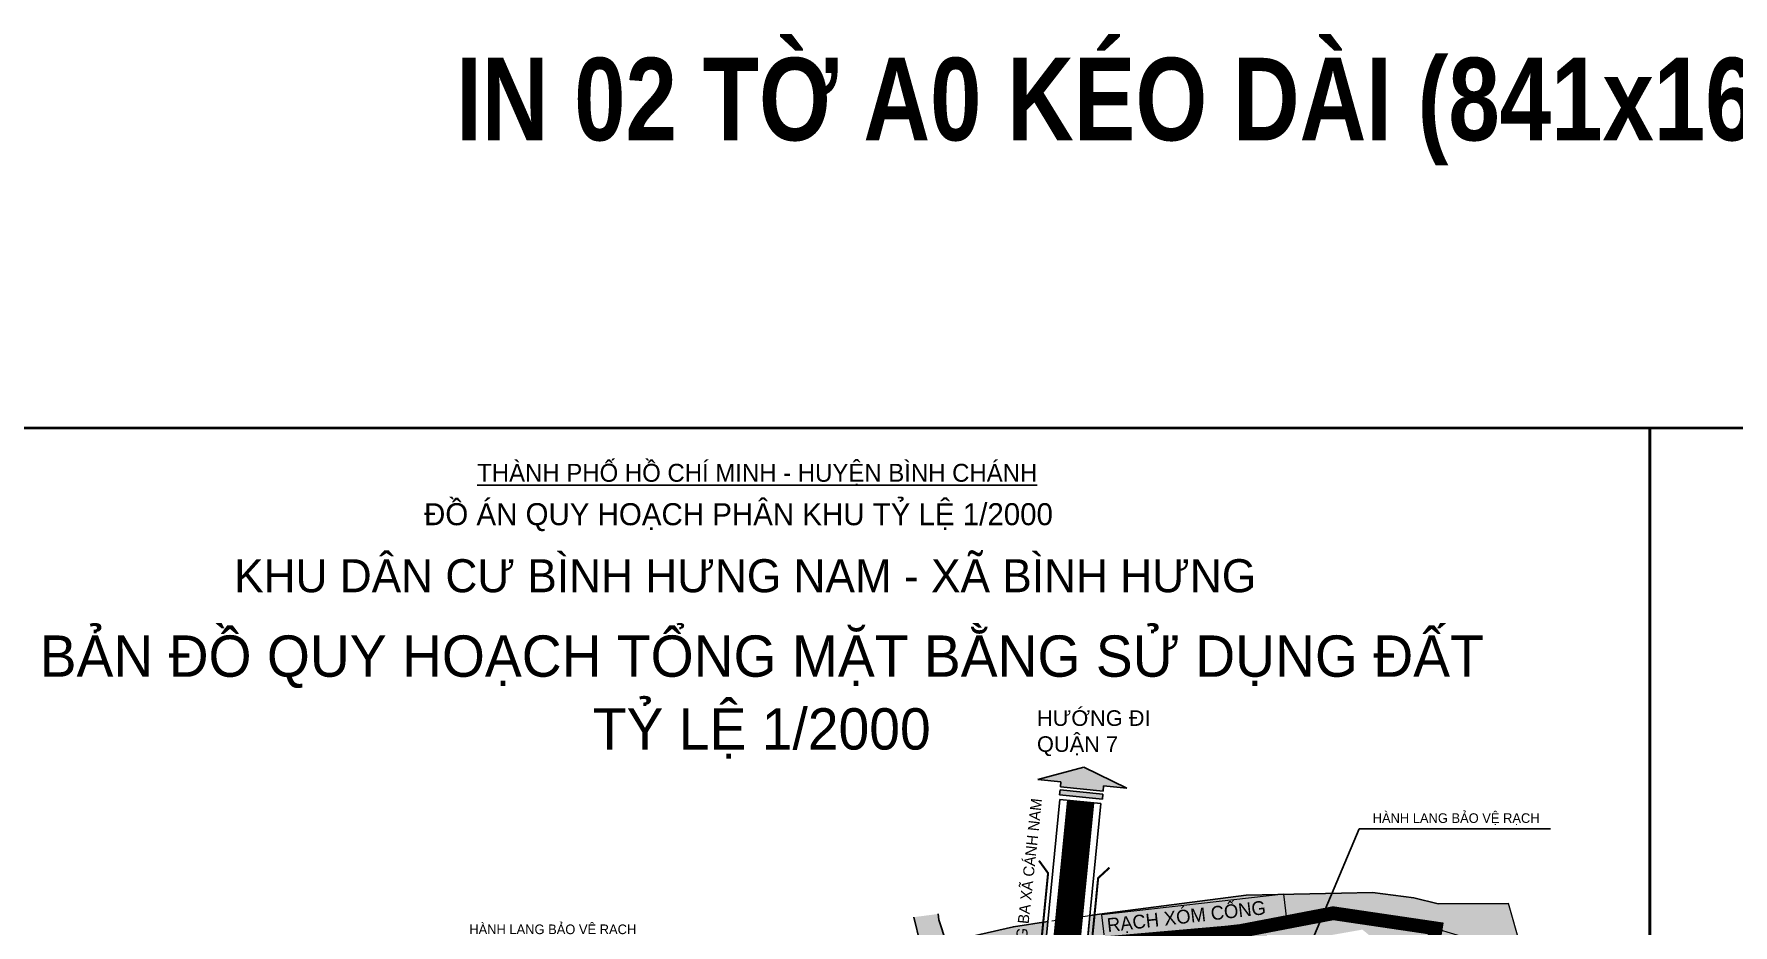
# Model space of a CAD drawing. Header units: metres. Extents: x 0 to 605536, y 0 to 1204694.
# Drawn here: x 599678 to 600911, y 1185237 to 1185884 of the extents above; entities that cross this region are included whole.
import ezdxf
from ezdxf.enums import TextEntityAlignment as Align

# ---------------------------------------------------------------- set-up
doc = ezdxf.new("R2010")
doc.units = ezdxf.units.M
doc.header["$LTSCALE"] = 10
doc.header["$MEASUREMENT"] = 0
for name, pattern in [('CENTER2', [1.125, 0.75, -0.125, 0.125, -0.125]), ('DASHED', [0.75, 0.5, -0.25]), ('HIDDEN2', [0.1875, 0.125, -0.0625])]:
    doc.linetypes.add(name, pattern=pattern)
doc.layers.get('0').update_dxf_attribs({"lineweight": 0})
for name, color, linetype, lineweight in [('H- DUONG', 8, 'Continuous', 5), ('Hien trang', 251, 'Continuous', 5), ('KHUNG 1', 7, 'Continuous', 5), ('LONG DUONG', 3, 'Continuous', 35)]:
    doc.layers.add(name, color=color, linetype=linetype, lineweight=lineweight)
for name, color, linetype in [('KICH THUOC', 7, 'Continuous'), ('KYHIEU', 3, 'Continuous'), ('LE DUONG', 6, 'Continuous'), ('MAT NUOC', 4, 'Continuous'), ('RANH QUY HOACH', 7, 'Continuous'), ('TEXT', 7, 'Continuous'), ('TIMDUONG', 252, 'HIDDEN2'), ('VIENSONG', 7, 'Continuous')]:
    doc.layers.add(name, color=color, linetype=linetype)
doc.styles.add('APTIMA', font='VAPTIMN.TTF')
doc.styles.add('FRANKO', font='VFRANKO.TTF')
doc.styles.add('STYLE3', font='VHELVEB.TTF', dxfattribs={"width": 0.8, "height": 200})

# ---------------------------------------------------------------- blocks, each defined once
blk = doc.blocks.new('gfd6758768')
at = {"layer": 'Hien trang', "linetype": 'Continuous'}
blk.add_line((600451.51, 1185244.56), (600416.79, 1185239.91), dxfattribs=at)
blk.add_lwpolyline([(600571.86, 1185259.07), (600557.87, 1185258.8), (600451.51, 1185244.56)], dxfattribs=at)
blk = doc.blocks.new('MUITEN')
h = blk.add_hatch(color=256)
h.paths.add_polyline_path([(445713.82, 1107969.48), (445704.37, 1107987.16), (445705.68, 1107977.46), (445703.53, 1107977.16), (445705.95, 1107959.33), (445708.11, 1107959.62), (445709.43, 1107949.91)])
h.paths.add_polyline_path([(445702.25, 1107976.99), (445700.17, 1107976.7), (445702.59, 1107958.87), (445704.67, 1107959.15)])
at = {"ltscale": 0.1}
for p, q in [((445705.68, 1107977.46), (445704.37, 1107987.16)), ((445704.37, 1107987.16), (445713.82, 1107969.48)), ((445700.17, 1107976.7), (445702.25, 1107976.99)), ((445702.59, 1107958.87), (445700.17, 1107976.7)), ((445702.25, 1107976.99), (445704.67, 1107959.15)), ((445703.53, 1107977.16), (445705.68, 1107977.46)), ((445705.95, 1107959.33), (445703.53, 1107977.16)), ((445713.82, 1107969.48), (445709.43, 1107949.91)), ((445704.67, 1107959.15), (445702.59, 1107958.87)), ((445708.11, 1107959.62), (445705.95, 1107959.33)), ((445709.43, 1107949.91), (445708.11, 1107959.62))]:
    blk.add_line(p, q, dxfattribs=at)

msp = doc.modelspace()

# ---------------------------------------------------------------- hatches: boundary and pattern name
at = {"layer": 'MAT NUOC'}
h = msp.add_hatch(dxfattribs=at)
h.set_pattern_fill('DASH', color=256, scale=15, style=0)
h.paths.add_polyline_path([(600756.81, 1185222.99), (600734.12, 1185222.77), (600695.61, 1185234.58), (600680.44, 1185141.83), (600684.49, 1185120.17), (600708.67, 1185071.53), (600735.49, 1185036.85), (600762.3, 1185002.17), (600867, 1184978.67), (600870.81, 1185017.44), (600838.8, 1185033.24), (600780.82, 1185045), (600744.68, 1185064.8), (600729.76, 1185078.31), (600709.56, 1185115.86), (600700.11, 1185140.28), (600717.13, 1185194.2), (600763.49, 1185199.35)])
h.paths.add_polyline_path([(600748.43, 1185252.65), (600697.37, 1185252.4), (600679.68, 1185256.7), (600649.55, 1185260.58), (600627.24, 1185260.15), (600557.87, 1185258.8), (600451.49, 1185245.03), (600444.54, 1185244.01), (600442.44, 1185222.65), (600551.48, 1185232.22), (600621.13, 1185245.58), (600643.6, 1185242.26), (600695.61, 1185234.58), (600734.12, 1185222.77), (600756.81, 1185222.99)])
h.paths.add_polyline_path([(600413.95, 1185239.49), (600389.03, 1185235.81), (600340.04, 1185224.69), (600334.89, 1185240.9), (600334.35, 1185245.06), (600316.66, 1185242.74), (600321.27, 1185223.8), (600327.02, 1185217.9), (600327.95, 1185209.34), (600170.79, 1185178.31), (600156.99, 1185177.14), (600108.16, 1185187.33), (600100.89, 1185168.52), (600105.31, 1185167.08), (600202.19, 1185160), (600231.32, 1185163.79), (600315.88, 1185187.88), (600376.56, 1185215.44), (600411.97, 1185219.31)])
h.paths.add_polyline_path([(600455.07, 1185226.33), (600587.47, 1185241.34), (600585.41, 1185259.5), (600453.01, 1185244.49)], flags=24)
h = msp.add_hatch(dxfattribs=at)
h.set_pattern_fill('DASH', color=256, scale=15, style=0)
h.paths.add_polyline_path([(600956.32, 1184814.03), (600937.14, 1184890.82), (600947.77, 1184960.54), (600762.3, 1185002.17), (600735.49, 1185036.85), (600708.67, 1185071.53), (600684.49, 1185120.17), (600680.44, 1185141.83), (600695.61, 1185234.58), (600643.6, 1185242.26), (600621.13, 1185245.58), (600551.48, 1185232.22), (600442.79, 1185222.68), (600442.44, 1185222.65), (600439.95, 1185197.31), (600443.11, 1185197.1), (600456.08, 1185193.33), (600506.98, 1185199), (600526.34, 1185207.33), (600534.51, 1185210.84), (600547.51, 1185216.99), (600570.56, 1185221.05), (600604.39, 1185227.01), (600642.34, 1185233.7), (600653.52, 1185224.43), (600657.17, 1185205.05), (600655.13, 1185182.94), (600660.47, 1185166.22), (600664.5, 1185122.68), (600676.8, 1185086.96), (600694.37, 1185061.95), (600708.7, 1185033.72), (600732.63, 1184999.65), (600768.11, 1184984.28), (600812.16, 1184975.51), (600852.65, 1184959.2), (600864.77, 1184956.08), (600889.43, 1184949.73), (600901.34, 1184935.49), (600911.36, 1184904.96), (600912.56, 1184868.51), (600911.43, 1184833.23), (600914.18, 1184828), (600926.89, 1184790.12), (600939.35, 1184756.48), (600976.75, 1184737.06), (600987.96, 1184732.02), (601002.62, 1184725.43), (601023.69, 1184725.07), (601036.56, 1184718.71), (601054.65, 1184704.68), (601073.87, 1184688), (601083.03, 1184680.85), (601095.84, 1184663.52), (601106.57, 1184648.99), (601115.89, 1184636.38), (601134.18, 1184567.45), (601132.16, 1184540.06), (601138.27, 1184509.08), (601136.18, 1184480.4), (601114.93, 1184414.17), (601106.84, 1184395.66), (601088.45, 1184358.91), (601079.7, 1184354.55), (601031.5, 1184270.84), (601011.89, 1184225.99), (600974.74, 1184171.24), (600959.9, 1184147.4), (600990.34, 1184144.4), (600998.27, 1184158.66), (601009.91, 1184179.37), (601012, 1184181.57), (601020.29, 1184192.37), (601026.07, 1184200.76), (601029.49, 1184206.48), (601033.03, 1184213.55), (601038.5, 1184223.77), (601042.35, 1184230.75), (601047.82, 1184240.55), (601055.06, 1184253.06), (601060.16, 1184260.99), (601065.49, 1184267.71), (601072.68, 1184276.87), (601077.35, 1184284.47), (601087.82, 1184302.19), (601097.38, 1184318.29), (601108.28, 1184336.18), (601115.11, 1184348.3), (601122.04, 1184361.65), (601129.7, 1184381.1), (601137.36, 1184400.56), (601143.82, 1184413.24), (601147.69, 1184425.08), (601167.41, 1184488.48), (601173.05, 1184495.41), (601184.4, 1184500.28), (601163.52, 1184581.77), (601127.07, 1184664.31), (601079.11, 1184725.74), (601004.29, 1184758.37)])

# ---------------------------------------------------------------- linework, layer by layer
for points in [[(600748.43, 1185252.65), (600697.37, 1185252.4), (600679.68, 1185256.7), (600649.55, 1185260.58), (600627.24, 1185260.15), (600557.87, 1185258.8), (600451.49, 1185245.03), (600444.54, 1185244.01), (600442.44, 1185222.65), (600551.48, 1185232.22), (600621.13, 1185245.58), (600643.6, 1185242.26), (600695.61, 1185234.58), (600734.12, 1185222.77), (600756.81, 1185222.99), (600748.43, 1185252.65)], [(600455.07, 1185226.33), (600587.47, 1185241.34), (600585.41, 1185259.5), (600453.01, 1185244.49)]]:
    msp.add_lwpolyline(points, close=True)
at = {"layer": 'H- DUONG', "linetype": 'DASHED', "ltscale": 5, "const_width": 18}
msp.add_lwpolyline([(600437.62, 1185326.81), (600427.2, 1185220.98), (600406.93, 1185015.11), (600377.5, 1184716.21), (600375.24, 1184693.32)], dxfattribs=at)
at = {"layer": 'KHUNG 1', "color": 1, "linetype": 'Continuous', "const_width": 2}
for points in [[(600850.99, 1185598.06), (599250.99, 1185598.06), (599250.99, 1182421.69), (600850.99, 1182421.69)], [(600850.99, 1185598.06), (602450.99, 1185598.06), (602450.99, 1182421.69), (600850.99, 1182421.69)]]:
    msp.add_lwpolyline(points, close=True, dxfattribs=at)
at = {"layer": 'KICH THUOC'}
for p, q in [((600597.22, 1185205.44), (600639.99, 1185306.84)), ((600639.99, 1185306.84), (600778.98, 1185306.84))]:
    msp.add_line(p, q, dxfattribs=at)
at = {"layer": 'LE DUONG'}
for p, q in [((600422.7, 1185328.28), (600406.41, 1185162.88)), ((600452.55, 1185325.3), (600422.69, 1185328.24))]:
    msp.add_line(p, q, dxfattribs=at)
msp.add_lwpolyline([(600452.55, 1185325.34), (600437.25, 1185169.99)], dxfattribs=at)
at = {"layer": 'LONG DUONG', "color": 7}
for p, q in [((600428.66, 1185327.65), (600397.97, 1185015.99)), ((600446.58, 1185325.88), (600415.89, 1185014.23))]:
    msp.add_line(p, q, dxfattribs=at)
at = {"layer": 'MAT NUOC'}
for points in [[(600444.54, 1185244.01), (600451.49, 1185245.03), (600557.87, 1185258.8), (600627.24, 1185260.15), (600649.55, 1185260.58), (600679.68, 1185256.7), (600697.37, 1185252.4), (600748.43, 1185252.65)], [(600172.52, 1185219.14), (600170.79, 1185178.31), (600327.95, 1185209.34), (600327.02, 1185217.9), (600321.27, 1185223.8), (600316.66, 1185242.74)], [(600334.35, 1185245.06), (600334.89, 1185240.9), (600340.04, 1185224.69), (600389.03, 1185235.81), (600413.95, 1185239.49)]]:
    msp.add_lwpolyline(points, dxfattribs=at)
at = {"layer": 'RANH QUY HOACH', "linetype": 'DASHED', "ltscale": 4, "const_width": 10}
msp.add_lwpolyline([(600680.44, 1185141.83), (600695.61, 1185234.58), (600643.6, 1185242.26), (600621.13, 1185245.58), (600551.48, 1185232.22), (600442.79, 1185222.68)], dxfattribs=at)
at = {"layer": 'TIMDUONG', "linetype": 'CENTER2'}
msp.add_lwpolyline([(600437.62, 1185326.81), (600427.2, 1185220.98)], dxfattribs=at)
at = {"layer": 'VIENSONG', "const_width": 1.5, "flags": 128}
for points in [[(600394.07, 1185159.55), (600403.42, 1185165.83), (600414.14, 1185274.68), (600407.55, 1185283.77)], [(600447.72, 1185154.27), (600439.77, 1185162.25), (600450.49, 1185271.1), (600458.73, 1185278.73)]]:
    msp.add_lwpolyline(points, dxfattribs=at)

# ---------------------------------------------------------------- block references
at = {"layer": 'Hien trang', "linetype": 'Continuous'}
msp.add_blockref('gfd6758768', (0, 0), dxfattribs=at)
at = {"layer": 'KICH THUOC', "lineweight": 0, "xscale": 1.731492546393607, "yscale": 1.731492546393607, "zscale": 1.731492546393607, "rotation": 76.63449727702859}
msp.add_blockref('MUITEN', (2288521.09, -8966.86), dxfattribs=at)

# ---------------------------------------------------------------- texts
at = {"layer": 'KYHIEU', "color": 1, "insert": (600504.9, 1185827.79), "char_height": 60, "width": 1139.128, "attachment_point": 5, "style": 'STYLE3'}
msp.add_mtext('{\\fArial|b1|i0|c0|p2;IN 02 TỜ A0 KÉO DÀI (841x1630)}', dxfattribs=at)
at = {"layer": 'TEXT', "style": 'FRANKO'}
for s, height, p in [('%%UTHAØNH PHOÁ HOÀ CHÍ MINH - HUYEÄN BÌNH CHAÙNH', 13, (600202.99, 1185558.94)), ('ÑOÀ AÙN QUY HOAÏCH PHAÂN KHU TYÛ LEÄ 1/2000', 16, (600189.39, 1185527.38)), ('KHU DAÂN CÖ BÌNH HÖNG NAM - XAÕ BÌNH HÖNG', 24, (600194.23, 1185478.68)), ('BAÛN ÑOÀ QUY HOAÏCH TOÅNG MAËT BAÈNG SÖÛ DUÏNG ÑAÁT', 30, (600206.27, 1185417.33)), ('TYÛ LEÄ 1/2000', 30, (600206.27, 1185364.45))]:
    msp.add_text(s, height=height, dxfattribs=at).set_placement(p, align=Align.CENTER)
at = {"layer": 'TEXT', "style": 'APTIMA'}
msp.add_text('RAÏCH XOÙM COÁNG ', height=10, rotation=6.46487, dxfattribs=at).set_placement((600457.51, 1185231.87))
at = {"layer": 'TEXT', "lineweight": -3, "style": 'APTIMA'}
for s, insert, char_height, attachment_point in [('{\\fArial|b0|i0|c0|p34;HƯỚNG ĐI \\PQUẬN 7 }', (600406.07, 1185392.98), 11.3283, 1), ('HAØNH LANG BAÛO VEÄ RAÏCH', (600649.78, 1185318.17), 7, 1), ('HAØNH LANG BAÛO VEÄ RAÏCH', (600115.16, 1185237.41), 7, 3)]:
    msp.add_mtext(s, dxfattribs=dict(at, insert=insert, char_height=char_height, attachment_point=attachment_point))
at = {"layer": 'TEXT', "lineweight": -3, "insert": (600387.16, 1185193.59), "char_height": 8, "width": 275, "attachment_point": 1, "rotation": 83.80255, "style": 'APTIMA'}
msp.add_mtext('ÑÖÔØNG BA XAÕ CAÙNH NAM', dxfattribs=at)

doc.saveas('drawing.dxf')
